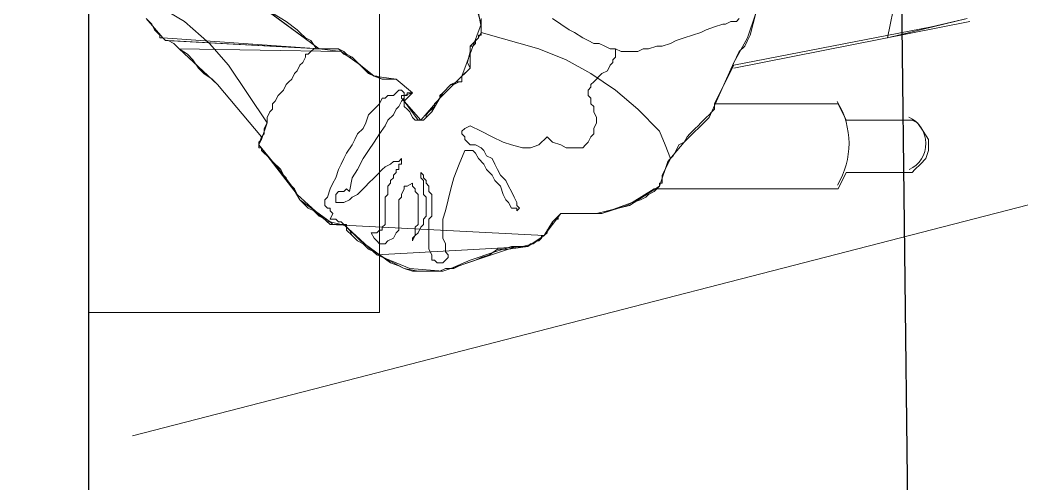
# Model space of a CAD drawing. Header units: millimetres. Extents: x 3050 to 430575, y -569542 to 36130.
# Drawn here: x 313897 to 314545, y -470242 to -469942 of the extents above; entities that cross this region are included whole.
import ezdxf

# ---------------------------------------------------------------- set-up
doc = ezdxf.new("R2010")
doc.units = ezdxf.units.MM
doc.layers.add('PDF _Геометрия', color=7, linetype='Continuous')

# ---------------------------------------------------------------- blocks, each defined once
blk = doc.blocks.new('ТХ3 4 этаж')
at = {"color": 5, "lineweight": 25}
blk.add_line((45400.7, -55766.4), (45434.8, -58730), dxfattribs=at)
at = {"layer": 'PDF _Геометрия', "color": 5, "lineweight": 25}
blk.add_lwpolyline([(44349.4, -54125.5), (44349.4, -56643.6), (43006.9, -56643.6), (43006.9, -54125.5)], close=True, dxfattribs=at)
at = {"layer": 'PDF _Геометрия', "color": 5, "lineweight": 9}
blk.add_lwpolyline([(44349.4, -54686.6), (44725.9, -54686.6), (44725.9, -56213.9), (44349.4, -56213.9)], close=True, dxfattribs=at)
at = {"layer": 'PDF _Геометрия', "color": 5, "lineweight": 0}
for points in [[(44587.4, -55826.7), (44605.1, -55837.4), (44619.3, -55848.1), (44622.9, -55851.6), (44630, -55858.7), (44637.1, -55862.3), (44644.2, -55872.9), (44651.3, -55872.9), (44658.4, -55872.9), (44665.5, -55872.9), (44672.6, -55872.9), (44679.7, -55876.5), (44683.3, -55880), (44690.4, -55883.6), (44697.5, -55890.7), (44704.6, -55897.8), (44708.1, -55901.3), (44718.8, -55908.4), (44729.4, -55912), (44736.6, -55912), (44747.2, -55912), (44768.5, -55929.7), (44757.9, -55933.3), (44757.9, -55940.4), (44775.6, -55965.3), (44782.7, -55965.3), (44793.4, -55954.6), (44807.6, -55929.7), (44818.2, -55919.1), (44825.3, -55915.5), (44832.4, -55915.5), (44832.4, -55908.4), (44843.1, -55897.8), (44839.6, -55890.7), (44843.1, -55876.5), (44843.1, -55869.4), (44846.7, -55865.8), (44853.8, -55858.7), (44857.3, -55851.6), (44857.3, -55844.5), (44853.8, -55826.7)], [(45393.6, -55805.4), (45383, -55858.7), (45486, -55833.8), (45439.8, -55844.5), (45184.1, -55894.2), (45169.9, -55922.6), (45159.2, -55943.9), (45319, -55943.9), (45329.7, -55965.3), (45414.9, -55965.3), (45422, -55968.8), (45429.1, -55979.5), (45436.2, -55990.1), (45436.2, -56004.3), (45432.7, -56015), (45425.6, -56022.1), (45418.5, -56029.2), (45414.9, -56032.7), (45329.7, -56032.7), (45319, -56054.1), (45081.1, -56054.1), (45052.7, -56071.8), (45013.6, -56086), (44967.4, -56086), (44960.3, -56086), (44949.7, -56096.7), (44939, -56114.4), (44924.8, -56125.1), (44910.6, -56128.6), (44896.4, -56128.6), (44875.1, -56135.7), (44843.1, -56146.4), (44818.2, -56157.1), (44807.6, -56160.6), (44793.4, -56160.6), (44775.6, -56160.6), (44757.9, -56157.1), (44750.8, -56153.5), (44740.1, -56149.9), (44701, -56121.5), (44679.7, -56100.2), (44676.2, -56100.2), (44662, -56096.7), (44622.9, -56068.3), (44612.2, -56050.5), (44601.6, -56036.3), (44587.4, -56018.5), (44569.6, -55997.2), (44573.2, -55990.1), (44580.3, -55968.8), (44530.6, -55894.2), (44505.7, -55865.8), (44473.7, -55837.4), (44431.1, -55812.5)], [(45212.5, -55826.7), (45201.8, -55858.7), (45184.1, -55890.7), (45152.1, -55961.7), (45120.1, -55993.7), (45098.8, -56018.5), (45088.2, -56050.5), (45049.1, -56075.4), (45006.5, -56086), (44960.3, -56086), (44939, -56114.4), (44917.7, -56128.6), (44892.8, -56132.2), (44807.6, -56160.6), (44765, -56157.1), (44722.3, -56139.3), (44679.7, -56100.2), (44662, -56100.2), (44619.3, -56061.2), (44569.6, -55997.2), (44573.2, -55986.6), (44516.3, -55919.1), (44466.6, -55872.9), (44459.5, -55865.8), (44452.4, -55862.3), (44448.9, -55862.3), (44445.3, -55858.7), (44424, -55833.8)], [(44512.8, -55773.5), (44647.8, -55872.9), (44676.2, -55876.5), (44701, -55894.2), (44718.8, -55908.4), (44747.2, -55912), (44768.5, -55929.7), (44757.9, -55940.4), (44779.2, -55965.3), (44804, -55936.8), (44832.4, -55908.4), (44857.3, -55840.9), (44828.9, -55741.5)], [(44949.7, -55833.8), (44960.3, -55840.9), (44971, -55848.1), (44978.1, -55851.6), (44988.7, -55858.7), (44995.8, -55862.3), (45002.9, -55865.8), (45010, -55865.8), (45017.1, -55869.4), (45024.2, -55872.9), (45031.3, -55872.9), (45038.4, -55876.5), (45045.6, -55876.5), (45052.7, -55876.5), (45059.8, -55876.5), (45066.9, -55872.9), (45074, -55872.9), (45084.6, -55869.4), (45091.7, -55869.4), (45102.4, -55865.8), (45109.5, -55862.3), (45120.1, -55858.7), (45130.8, -55855.2), (45141.4, -55851.6), (45148.5, -55848.1), (45159.2, -55844.5), (45169.9, -55840.9), (45173.4, -55840.9), (45180.5, -55837.4), (45187.6, -55837.4), (45191.2, -55833.8)], [(45212.5, -55826.7), (45205.4, -55855.2), (45201.8, -55862.3), (45198.3, -55869.4), (45191.2, -55876.5), (45187.6, -55883.6), (45184.1, -55890.7), (45180.5, -55901.3), (45177, -55908.4), (45173.4, -55915.5), (45169.9, -55922.6), (45166.3, -55929.7), (45162.8, -55936.8), (45159.2, -55943.9), (45159.2, -55951.1), (45155.7, -55954.6), (45152.1, -55958.2), (45148.5, -55961.7), (45145, -55965.3), (45141.4, -55968.8), (45137.9, -55972.4), (45134.3, -55975.9), (45127.2, -55983), (45123.7, -55986.6), (45120.1, -55993.7), (45113, -55997.2), (45109.5, -56004.3), (45105.9, -56011.4), (45102.4, -56015), (45098.8, -56022.1), (45095.3, -56029.2), (45091.7, -56036.3), (45091.7, -56039.8), (45091.7, -56046.9), (45088.2, -56046.9), (45088.2, -56050.5), (45084.6, -56054.1), (45081.1, -56057.6), (45074, -56061.2), (45070.4, -56064.7), (45063.3, -56068.3), (45052.7, -56071.8), (45045.6, -56075.4), (45034.9, -56078.9), (45024.2, -56082.5), (45013.6, -56086), (44999.4, -56086), (44988.7, -56086), (44974.5, -56086), (44960.3, -56086), (44956.8, -56089.6), (44956.8, -56093.1), (44953.2, -56093.1), (44949.7, -56096.7), (44949.7, -56100.2), (44946.1, -56103.8), (44942.6, -56107.3), (44942.6, -56110.9), (44939, -56114.4), (44935.4, -56114.4), (44935.4, -56118), (44931.9, -56121.5), (44928.3, -56121.5), (44924.8, -56125.1), (44921.2, -56125.1), (44917.7, -56128.6), (44903.5, -56128.6), (44892.8, -56132.2), (44878.6, -56132.2), (44868, -56139.3), (44857.3, -56142.8), (44850.2, -56146.4), (44839.6, -56149.9), (44828.9, -56153.5), (44821.8, -56157.1), (44811.1, -56157.1), (44804, -56160.6), (44793.4, -56160.6), (44782.7, -56160.6), (44768.5, -56160.6), (44757.9, -56157.1), (44743.7, -56149.9), (44736.6, -56146.4), (44725.9, -56139.3), (44718.8, -56135.7), (44711.7, -56132.2), (44704.6, -56125.1), (44697.5, -56121.5), (44690.4, -56114.4), (44683.3, -56107.3), (44683.3, -56103.8), (44679.7, -56100.2), (44676.2, -56100.2), (44672.6, -56100.2), (44669.1, -56100.2), (44665.5, -56100.2), (44662, -56096.7), (44658.4, -56096.7), (44654.9, -56093.1), (44647.8, -56089.6), (44640.7, -56082.5), (44633.6, -56078.9), (44622.9, -56068.3), (44619.3, -56061.2), (44615.8, -56054.1), (44608.7, -56046.9), (44605.1, -56039.8), (44601.6, -56036.3), (44598, -56029.2), (44594.5, -56025.6), (44590.9, -56022.1), (44587.4, -56018.5), (44583.8, -56015), (44580.3, -56011.4), (44576.7, -56007.9), (44573.2, -56004.3), (44573.2, -56000.8), (44569.6, -56000.8), (44569.6, -55997.2), (44569.6, -55993.7), (44573.2, -55990.1), (44573.2, -55986.6), (44576.7, -55983), (44576.7, -55975.9), (44580.3, -55968.8), (44580.3, -55961.7), (44583.8, -55954.6), (44587.4, -55951.1), (44587.4, -55943.9), (44590.9, -55940.4), (44594.5, -55933.3), (44598, -55929.7), (44601.6, -55926.2), (44605.1, -55919.1), (44608.7, -55915.5), (44612.2, -55912), (44615.8, -55904.9), (44619.3, -55901.3), (44622.9, -55894.2), (44626.4, -55890.7), (44630, -55883.6), (44630, -55880), (44633.6, -55880), (44637.1, -55876.5), (44640.7, -55872.9), (44644.2, -55872.9), (44672.6, -55872.9), (44676.2, -55876.5), (44679.7, -55880), (44686.8, -55883.6), (44690.4, -55883.6), (44693.9, -55887.1), (44697.5, -55890.7), (44701, -55894.2), (44704.6, -55897.8), (44708.1, -55901.3), (44711.7, -55904.9), (44718.8, -55908.4), (44722.3, -55908.4), (44729.4, -55912), (44736.6, -55912), (44740.1, -55912), (44747.2, -55912), (44768.5, -55929.7), (44765, -55929.7), (44761.4, -55929.7), (44761.4, -55933.3), (44757.9, -55933.3), (44754.3, -55933.3), (44754.3, -55936.8), (44757.9, -55940.4), (44757.9, -55947.5), (44761.4, -55951.1), (44765, -55954.6), (44768.5, -55961.7), (44772.1, -55965.3), (44775.6, -55965.3), (44782.7, -55965.3), (44786.3, -55961.7), (44786.3, -55958.2), (44789.8, -55954.6), (44793.4, -55951.1), (44796.9, -55947.5), (44796.9, -55943.9), (44800.5, -55940.4), (44804, -55936.8), (44804, -55933.3), (44807.6, -55929.7), (44811.1, -55926.2), (44814.7, -55922.6), (44818.2, -55919.1), (44821.8, -55919.1), (44828.9, -55915.5), (44832.4, -55915.5), (44832.4, -55912), (44832.4, -55908.4), (44836, -55904.9), (44839.6, -55901.3), (44843.1, -55897.8), (44843.1, -55894.2), (44843.1, -55890.7), (44843.1, -55887.1), (44843.1, -55883.6), (44843.1, -55880), (44843.1, -55876.5), (44843.1, -55872.9), (44843.1, -55869.4), (44846.7, -55869.4), (44850.2, -55865.8), (44850.2, -55862.3), (44853.8, -55858.7), (44853.8, -55855.2), (44857.3, -55855.2), (44857.3, -55851.6), (44857.3, -55844.5), (44857.3, -55840.9), (44857.3, -55833.8)], [(44424, -55833.8), (44431.1, -55840.9), (44434.7, -55848.1), (44438.2, -55851.6), (44441.8, -55855.2), (44441.8, -55858.7), (44445.3, -55858.7), (44448.9, -55862.3), (44452.4, -55862.3), (44459.5, -55865.8), (44466.6, -55872.9), (44477.3, -55880), (44484.4, -55887.1), (44491.5, -55897.8), (44498.6, -55904.9), (44509.2, -55912), (44516.3, -55919.1), (44573.2, -55986.6)], [(44647.8, -55872.9), (44580.3, -55823.2)], [(45212.5, -55826.7), (45205.4, -55855.2), (45201.8, -55862.3), (45198.3, -55869.4), (45191.2, -55876.5), (45187.6, -55883.6), (45184.1, -55890.7), (45180.5, -55901.3), (45177, -55908.4), (45173.4, -55915.5), (45169.9, -55922.6), (45166.3, -55929.7), (45162.8, -55936.8), (45159.2, -55943.9), (45159.2, -55951.1), (45155.7, -55954.6), (45152.1, -55958.2), (45148.5, -55961.7), (45145, -55965.3), (45141.4, -55968.8), (45137.9, -55972.4), (45134.3, -55975.9), (45127.2, -55983), (45123.7, -55986.6), (45120.1, -55993.7), (45113, -55997.2), (45109.5, -56004.3), (45105.9, -56011.4), (45102.4, -56015), (45098.8, -56022.1), (45095.3, -56029.2), (45091.7, -56036.3), (45091.7, -56039.8), (45091.7, -56046.9), (45088.2, -56046.9), (45088.2, -56050.5), (45084.6, -56054.1), (45081.1, -56057.6), (45074, -56061.2), (45070.4, -56064.7), (45063.3, -56068.3), (45052.7, -56071.8), (45045.6, -56075.4), (45034.9, -56078.9), (45024.2, -56082.5), (45013.6, -56086), (44999.4, -56086), (44988.7, -56086), (44974.5, -56086), (44960.3, -56086), (44956.8, -56089.6), (44956.8, -56093.1), (44953.2, -56093.1), (44949.7, -56096.7), (44949.7, -56100.2), (44946.1, -56103.8), (44942.6, -56107.3), (44942.6, -56110.9), (44939, -56114.4), (44935.4, -56114.4), (44935.4, -56118), (44931.9, -56121.5), (44928.3, -56121.5), (44924.8, -56125.1), (44921.2, -56125.1), (44917.7, -56128.6), (44903.5, -56128.6), (44892.8, -56132.2), (44878.6, -56132.2), (44868, -56139.3), (44857.3, -56142.8), (44850.2, -56146.4), (44839.6, -56149.9), (44828.9, -56153.5), (44821.8, -56157.1), (44811.1, -56157.1), (44804, -56160.6), (44793.4, -56160.6), (44782.7, -56160.6), (44768.5, -56160.6), (44757.9, -56157.1), (44743.7, -56149.9), (44736.6, -56146.4), (44725.9, -56139.3), (44718.8, -56135.7), (44711.7, -56132.2), (44704.6, -56125.1), (44697.5, -56121.5), (44690.4, -56114.4), (44686.8, -56107.3), (44683.3, -56103.8), (44683.3, -56100.2), (44679.7, -56100.2), (44676.2, -56096.7), (44672.6, -56096.7), (44669.1, -56093.1), (44662, -56093.1), (44665.5, -56086), (44662, -56082.5), (44662, -56078.9), (44658.4, -56078.9), (44654.9, -56075.4), (44654.9, -56071.8), (44654.9, -56068.3), (44658.4, -56064.7), (44662, -56054.1), (44665.5, -56046.9), (44669.1, -56039.8), (44672.6, -56029.2), (44676.2, -56022.1), (44679.7, -56015), (44683.3, -56007.9), (44690.4, -55997.2), (44693.9, -55990.1), (44697.5, -55983), (44704.6, -55975.9), (44708.1, -55968.8), (44711.7, -55958.2), (44718.8, -55951.1), (44725.9, -55943.9), (44729.4, -55936.8), (44733, -55936.8), (44736.6, -55933.3), (44740.1, -55933.3), (44743.7, -55933.3), (44747.2, -55929.7), (44750.8, -55926.2), (44754.3, -55926.2), (44757.9, -55929.7), (44757.9, -55933.3), (44757.9, -55936.8), (44754.3, -55940.4), (44750.8, -55947.5), (44747.2, -55951.1), (44743.7, -55958.2), (44736.6, -55965.3), (44733, -55972.4), (44725.9, -55983), (44718.8, -55993.7), (44711.7, -56004.3), (44704.6, -56015), (44697.5, -56029.2), (44690.4, -56039.8), (44686.8, -56057.6), (44683.3, -56054.1), (44679.7, -56057.6), (44676.2, -56057.6), (44672.6, -56057.6), (44669.1, -56061.2), (44669.1, -56064.7), (44669.1, -56068.3), (44669.1, -56071.8), (44676.2, -56071.8), (44679.7, -56071.8), (44686.8, -56068.3), (44690.4, -56064.7), (44697.5, -56061.2), (44701, -56057.6), (44708.1, -56050.5), (44711.7, -56046.9), (44718.8, -56039.8), (44722.3, -56036.3), (44729.4, -56029.2), (44733, -56025.6), (44740.1, -56022.1), (44743.7, -56018.5), (44750.8, -56018.5), (44754.3, -56015), (44754.3, -56018.5), (44754.3, -56022.1), (44750.8, -56022.1), (44750.8, -56025.6), (44750.8, -56029.2), (44747.2, -56029.2), (44747.2, -56032.7), (44743.7, -56036.3), (44743.7, -56039.8), (44740.1, -56043.4), (44740.1, -56046.9), (44736.6, -56050.5), (44736.6, -56054.1), (44736.6, -56057.6), (44736.6, -56061.2), (44733, -56064.7), (44733, -56071.8), (44733, -56075.4), (44733, -56082.5), (44733, -56086), (44733, -56089.6), (44733, -56093.1), (44733, -56096.7), (44733, -56100.2), (44729.4, -56103.8), (44729.4, -56107.3), (44725.9, -56107.3), (44722.3, -56110.9), (44718.8, -56110.9), (44715.2, -56110.9), (44718.8, -56118), (44722.3, -56121.5), (44725.9, -56125.1), (44729.4, -56125.1), (44733, -56125.1), (44736.6, -56121.5), (44743.7, -56118), (44747.2, -56110.9), (44750.8, -56107.3), (44750.8, -56103.8), (44750.8, -56100.2), (44750.8, -56093.1), (44750.8, -56089.6), (44750.8, -56086), (44750.8, -56078.9), (44750.8, -56075.4), (44750.8, -56068.3), (44754.3, -56064.7), (44754.3, -56061.2), (44757.9, -56054.1), (44757.9, -56050.5), (44761.4, -56050.5), (44768.5, -56046.9), (44768.5, -56050.5), (44772.1, -56054.1), (44772.1, -56057.6), (44775.6, -56061.2), (44775.6, -56068.3), (44775.6, -56071.8), (44775.6, -56078.9), (44775.6, -56082.5), (44775.6, -56089.6), (44775.6, -56093.1), (44775.6, -56100.2), (44772.1, -56103.8), (44772.1, -56107.3), (44772.1, -56114.4), (44768.5, -56118), (44768.5, -56121.5), (44772.1, -56114.4), (44775.6, -56110.9), (44779.2, -56103.8), (44782.7, -56100.2), (44782.7, -56093.1), (44786.3, -56089.6), (44786.3, -56082.5), (44786.3, -56075.4), (44786.3, -56071.8), (44786.3, -56064.7), (44782.7, -56061.2), (44782.7, -56054.1), (44782.7, -56046.9), (44782.7, -56043.4), (44779.2, -56039.8), (44779.2, -56032.7), (44782.7, -56036.3), (44782.7, -56039.8), (44786.3, -56043.4), (44786.3, -56046.9), (44789.8, -56050.5), (44789.8, -56054.1), (44789.8, -56057.6), (44793.4, -56061.2), (44793.4, -56064.7), (44793.4, -56071.8), (44793.4, -56075.4), (44793.4, -56078.9), (44793.4, -56082.5), (44793.4, -56089.6), (44789.8, -56093.1), (44789.8, -56100.2), (44789.8, -56103.8), (44789.8, -56107.3), (44789.8, -56110.9), (44789.8, -56118), (44789.8, -56121.5), (44789.8, -56128.6), (44789.8, -56132.2), (44793.4, -56139.3), (44793.4, -56142.8), (44793.4, -56146.4), (44796.9, -56146.4), (44800.5, -56149.9), (44804, -56149.9), (44807.6, -56149.9), (44811.1, -56146.4), (44814.7, -56142.8), (44814.7, -56139.3), (44811.1, -56135.7), (44811.1, -56128.6), (44811.1, -56125.1), (44807.6, -56118), (44807.6, -56110.9), (44807.6, -56103.8), (44807.6, -56093.1), (44811.1, -56082.5), (44814.7, -56068.3), (44818.2, -56054.1), (44821.8, -56039.8), (44828.9, -56022.1), (44836, -56004.3), (44843.1, -56004.3), (44846.7, -56004.3), (44850.2, -56007.9), (44853.8, -56015), (44860.9, -56022.1), (44864.4, -56029.2), (44871.5, -56036.3), (44875.1, -56043.4), (44882.2, -56050.5), (44885.7, -56061.2), (44889.3, -56068.3), (44892.8, -56071.8), (44896.4, -56078.9), (44903.5, -56078.9), (44903.5, -56082.5), (44907, -56078.9), (44903.5, -56075.4), (44903.5, -56071.8), (44899.9, -56064.7), (44896.4, -56057.6), (44892.8, -56050.5), (44889.3, -56043.4), (44882.2, -56036.3), (44878.6, -56029.2), (44875.1, -56022.1), (44871.5, -56015), (44864.4, -56011.4), (44860.9, -56004.3), (44857.3, -56000.8), (44850.2, -55997.2), (44846.7, -55997.2), (44843.1, -55997.2), (44839.6, -55993.7), (44836, -55990.1), (44836, -55986.6), (44832.4, -55983), (44832.4, -55979.5), (44836, -55975.9), (44843.1, -55972.4), (44857.3, -55979.5), (44871.5, -55986.6), (44885.7, -55993.7), (44896.4, -55997.2), (44910.6, -56000.8), (44921.2, -56000.8), (44931.9, -55997.2), (44942.6, -55986.6), (44949.7, -55993.7), (44960.3, -55997.2), (44967.4, -56000.8), (44974.5, -56000.8), (44981.6, -56000.8), (44988.7, -56000.8), (44992.3, -55997.2), (44995.8, -55993.7), (44999.4, -55986.6), (45002.9, -55983), (45002.9, -55975.9), (45006.5, -55968.8), (45006.5, -55961.7), (45002.9, -55954.6), (45002.9, -55947.5), (44999.4, -55943.9), (44999.4, -55936.8), (44995.8, -55933.3), (44995.8, -55926.2), (44999.4, -55922.6), (44999.4, -55919.1), (45002.9, -55915.5), (45006.5, -55912), (45010, -55908.4), (45013.6, -55904.9), (45020.7, -55901.3), (45024.2, -55894.2), (45027.8, -55890.7), (45027.8, -55887.1), (45031.3, -55883.6), (45031.3, -55880), (45031.3, -55872.9), (45038.4, -55876.5), (45045.6, -55876.5), (45052.7, -55876.5), (45059.8, -55876.5), (45066.9, -55872.9), (45074, -55872.9), (45084.6, -55869.4), (45091.7, -55869.4), (45102.4, -55865.8), (45109.5, -55862.3), (45120.1, -55858.7), (45130.8, -55855.2), (45141.4, -55851.6), (45148.5, -55848.1), (45159.2, -55844.5), (45169.9, -55840.9), (45173.4, -55840.9), (45180.5, -55837.4), (45187.6, -55837.4), (45191.2, -55833.8)], [(45489.5, -55837.4), (45184.1, -55897.8)], [(44857.3, -55851.6), (44931.9, -55872.9), (44967.4, -55887.1), (44999.4, -55904.9), (45031.3, -55926.2), (45059.8, -55951.1), (45088.2, -55979.5), (45095.3, -55997.2), (45102.4, -56015)], [(44445.3, -55858.7), (44647.8, -55872.9)], [(44452.4, -55862.3), (44647.8, -55872.9), (44448.9, -55862.3)], [(44676.2, -55876.5), (44466.6, -55872.9)], [(45319, -55943.9), (45159.2, -55943.9)], [(45414.9, -55965.3), (45329.7, -55965.3)], [(45414.9, -56032.7), (45329.7, -56032.7)], [(45319, -56054.1), (45081.1, -56054.1)], [(44662, -56100.2), (44939, -56114.4)], [(44722.3, -56139.3), (44917.7, -56128.6)]]:
    blk.add_lwpolyline(points, dxfattribs=at)
at = {"layer": 'PDF _Геометрия', "color": 5, "lineweight": 9}
blk.add_lwpolyline([(44406.2, -56373.7), (45854.8, -56000), (46654.8, -56000)], dxfattribs=at)
at = {"layer": 'PDF _Геометрия', "color": 5, "lineweight": 0}
for centre, radius, start, end in [((45228.6, -55995.4), 104.6, 329.1049, 31.2703), ((45395.3, -55995.4), 37.4, 295.2344, 65.647)]:
    blk.add_arc(centre, radius, start, end, dxfattribs=at)

msp = doc.modelspace()

# ---------------------------------------------------------------- block references
at = {"xscale": 0.5, "yscale": 0.5, "zscale": 0.5}
msp.add_blockref('ТХ3 4 этаж', (291766.25, -442024.29), dxfattribs=at)

doc.saveas('drawing.dxf')
